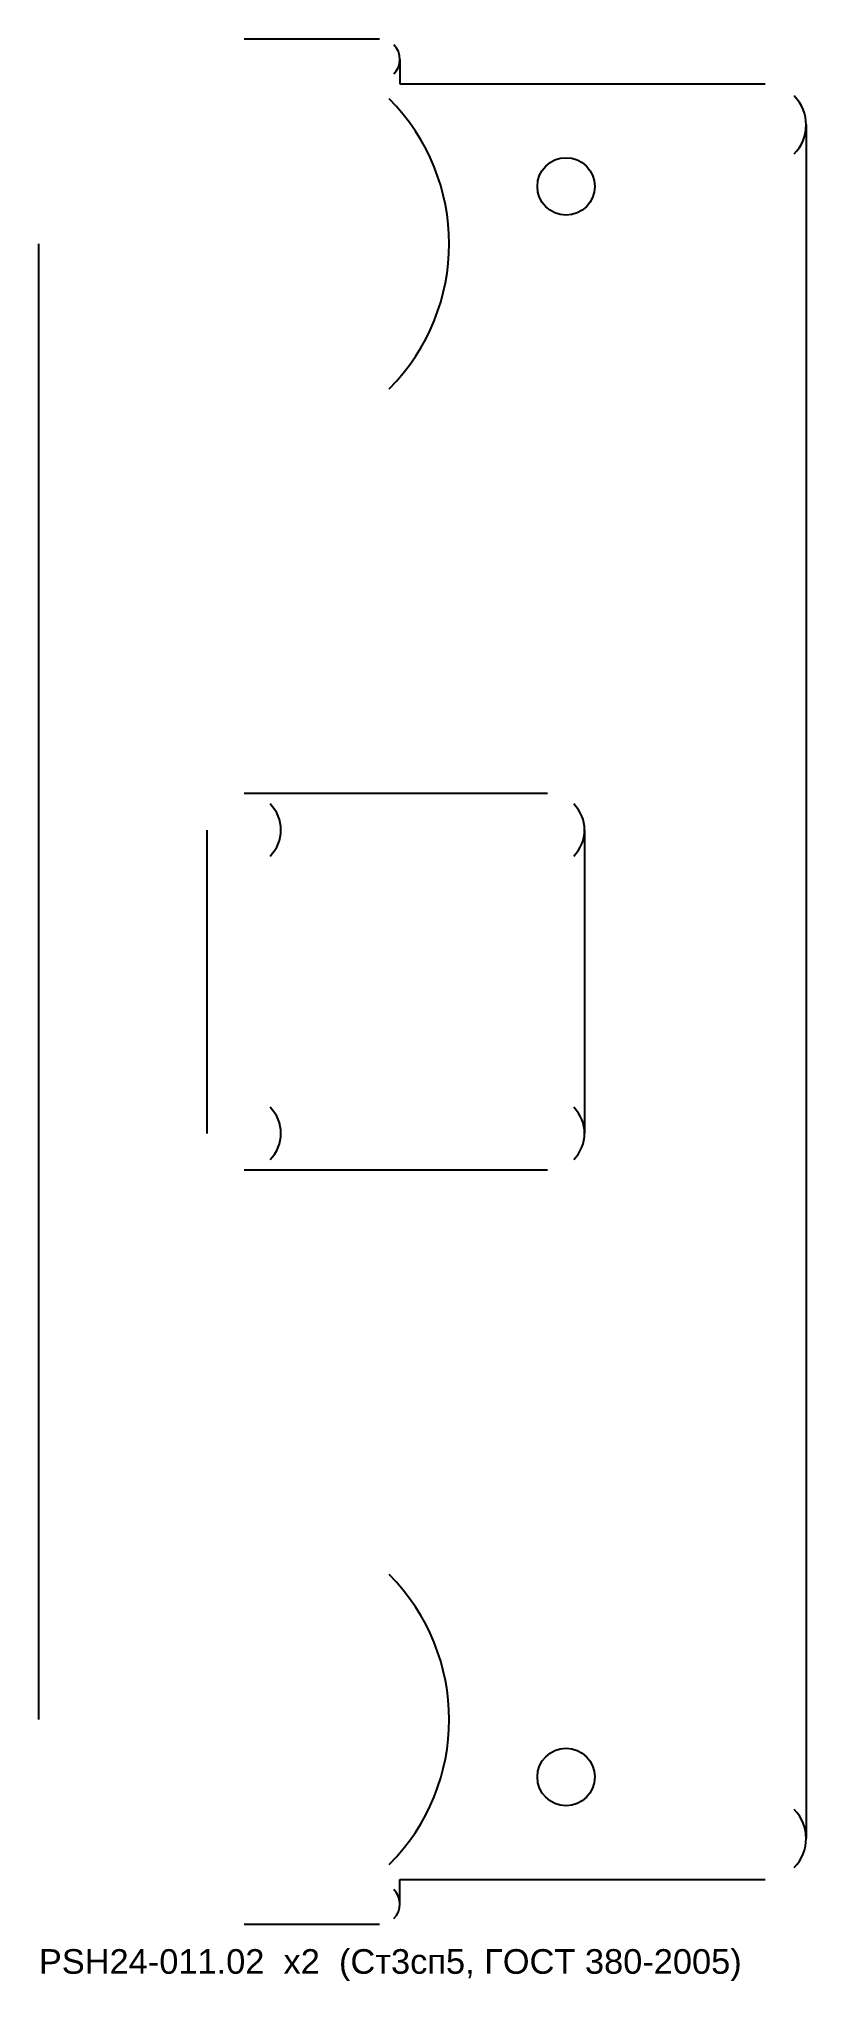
# Model space of a CAD drawing. Header units: millimetres. Extents: x -93 to 94, y -243 to 231.
import ezdxf

# ---------------------------------------------------------------- set-up
doc = ezdxf.new("R2010")
doc.units = ezdxf.units.MM
for name, color, linetype in [('CUT', 1, 'Continuous'), ('CUT_INNER', 3, 'Continuous'), ('MARK', 5, 'Continuous')]:
    doc.layers.add(name, color=color, linetype=linetype)
doc.styles.add('GOST', font='Arial')

msp = doc.modelspace()

# ---------------------------------------------------------------- linework, layer by layer
at = {"layer": 'CUT'}
for p, q in [((-42.66, 230.84), (-9.66, 230.84)), ((-4.66, 225.84), (-4.66, 219.84)), ((-4.66, 219.84), (84.34, 219.84)), ((94.34, 209.84), (94.34, -208.16)), ((-92.66, -179.16), (-92.66, 180.84)), ((-4.66, -224.16), (-4.66, -218.16)), ((-4.66, -218.16), (84.34, -218.16)), ((-9.66, -229.16), (-42.66, -229.16))]:
    msp.add_line(p, q, dxfattribs=at)
for centre, radius in [((-9.66, 225.84), 5), ((-42.66, 180.84), 50), ((84.34, 209.84), 10), ((-42.66, -179.16), 50), ((84.34, -208.16), 10), ((-9.66, -224.16), 5)]:
    msp.add_arc(centre, radius, 315, 405, dxfattribs=at)
at = {"layer": 'CUT_INNER'}
for p, q in [((-42.66, 46.84), (31.34, 46.84)), ((-51.66, -36.16), (-51.66, 37.84)), ((40.34, 37.84), (40.34, -36.16)), ((31.34, -45.16), (-42.66, -45.16))]:
    msp.add_line(p, q, dxfattribs=at)
for centre in [(35.84, 194.84), (35.84, -193.16)]:
    msp.add_circle(centre, 7, dxfattribs=at)
for centre in [(-42.66, 37.84), (31.34, 37.84), (-42.66, -36.16), (31.34, -36.16)]:
    msp.add_arc(centre, 9, 315, 405, dxfattribs=at)

# ---------------------------------------------------------------- texts
at = {"layer": 'MARK', "style": 'GOST'}
msp.add_text('PSH24-011.02  x2  (Ст3сп5, ГОСТ 380-2005)', height=6, dxfattribs=at).set_placement((-92.66, -241.16))

doc.saveas('drawing.dxf')
